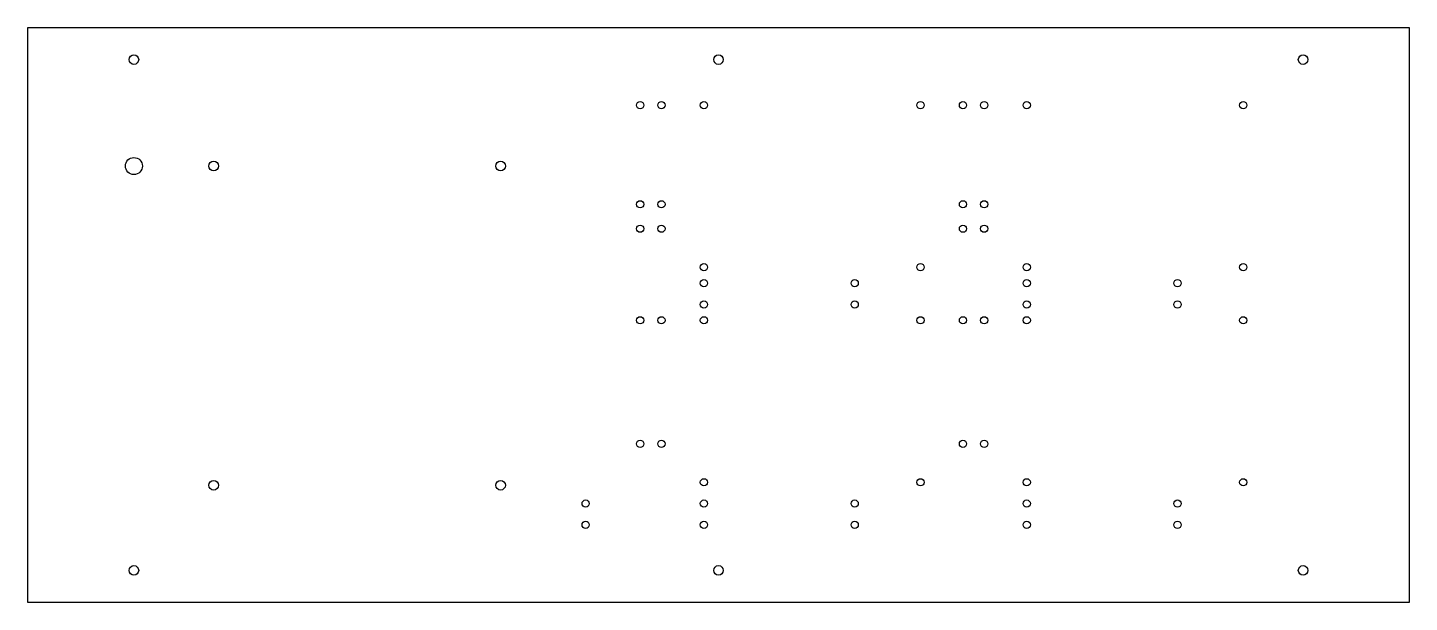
# Model space of a CAD drawing. Header units: metres. Extents: x 0 to 650, y 0 to 270.
import ezdxf

# ---------------------------------------------------------------- set-up
doc = ezdxf.new("R2010")
doc.units = ezdxf.units.M

msp = doc.modelspace()

# ---------------------------------------------------------------- linework, layer by layer
at = {"layer": 'BOHRUNG'}
for centre, radius in [((288.15, 233.6), 1.7), ((298.15, 233.6), 1.7), ((440, 233.6), 1.7), ((450, 233.6), 1.7), ((50, 205), 4), ((87.5, 205), 2.25), ((222.5, 205), 2.25), ((288.15, 187), 1.7), ((298.15, 187), 1.7), ((440, 187), 1.7), ((450, 187), 1.7), ((288.15, 175.55), 1.7), ((298.15, 175.55), 1.7), ((440, 175.55), 1.7), ((450, 175.55), 1.7), ((318.15, 149.941), 1.7), ((389.075, 149.941), 1.7), ((470, 149.941), 1.7), ((540.925, 149.941), 1.7), ((318.15, 139.941), 1.7), ((389.075, 139.941), 1.7), ((470, 139.941), 1.7), ((540.925, 139.941), 1.7), ((288.15, 132.5), 1.7), ((298.15, 132.5), 1.7), ((440, 132.5), 1.7), ((450, 132.5), 1.7), ((288.15, 74.45), 1.7), ((298.15, 74.45), 1.7), ((440, 74.45), 1.7), ((450, 74.45), 1.7), ((87.5, 55), 2.25), ((222.5, 55), 2.25), ((262.5, 46.4), 1.7), ((318.15, 46.4), 1.7), ((389.075, 46.4), 1.7), ((470, 46.4), 1.7), ((540.925, 46.4), 1.7), ((262.5, 36.4), 1.7), ((318.15, 36.4), 1.7), ((389.075, 36.4), 1.7), ((470, 36.4), 1.7), ((540.925, 36.4), 1.7)]:
    msp.add_circle(centre, radius, dxfattribs=at)
at = {"layer": 'KONTUR'}
for p, q in [((650, 270), (0, 270)), ((0, 270), (0, 0)), ((650, 0), (650, 270)), ((0, 0), (650, 0))]:
    msp.add_line(p, q, dxfattribs=at)
at = {"layer": 'SENKUNG'}
for centre, radius in [((50, 255), 2.25), ((325, 255), 2.25), ((600, 255), 2.25), ((318.15, 233.6), 1.7), ((420, 233.6), 1.7), ((470, 233.6), 1.7), ((571.85, 233.6), 1.7), ((318.15, 157.5), 1.7), ((420, 157.5), 1.7), ((470, 157.5), 1.7), ((571.85, 157.5), 1.7), ((318.15, 132.5), 1.7), ((420, 132.5), 1.7), ((470, 132.5), 1.7), ((571.85, 132.5), 1.7), ((318.15, 56.4), 1.7), ((420, 56.4), 1.7), ((470, 56.4), 1.7), ((571.85, 56.4), 1.7), ((50, 15), 2.25), ((325, 15), 2.25), ((600, 15), 2.25)]:
    msp.add_circle(centre, radius, dxfattribs=at)

doc.saveas('drawing.dxf')
